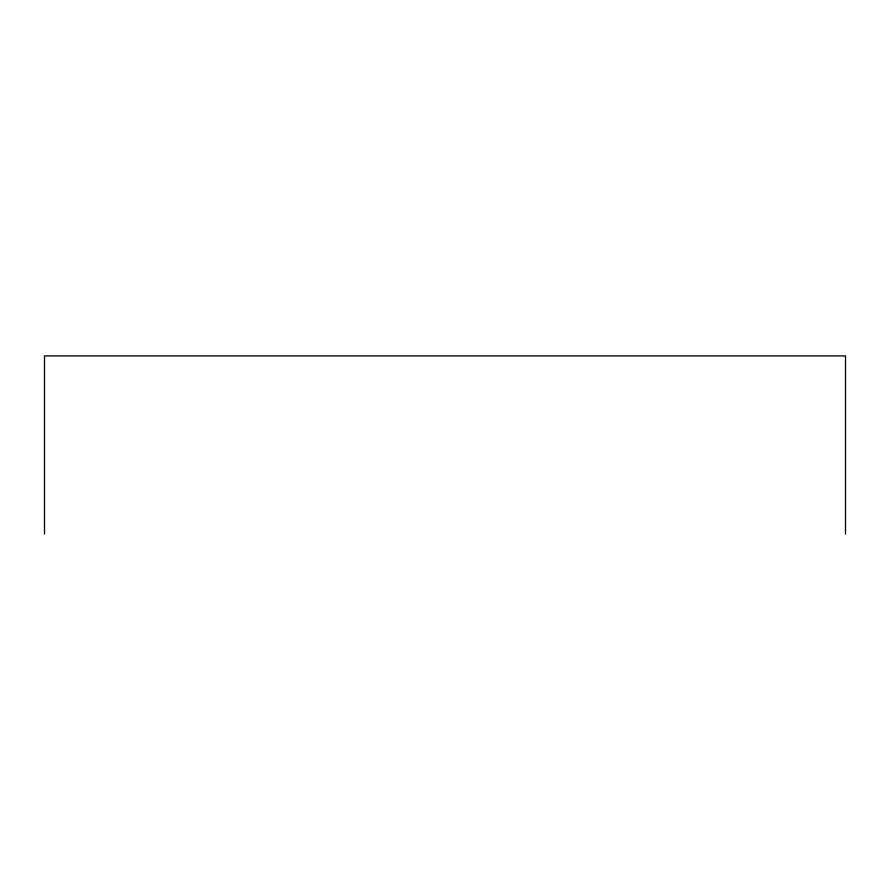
<?xml version="1.0" encoding="UTF-8"?>
<svg xmlns="http://www.w3.org/2000/svg" width="890" height="890" viewBox="0 0 890 890"><rect width="100%" height="100%" fill="white"/><g stroke="black" fill="none" stroke-linecap="round" stroke-linejoin="round"><path stroke-width="1.33" d="M845.5 534.089L845.5 355.911L44.5 355.911L44.5 534.089"/></g></svg>
